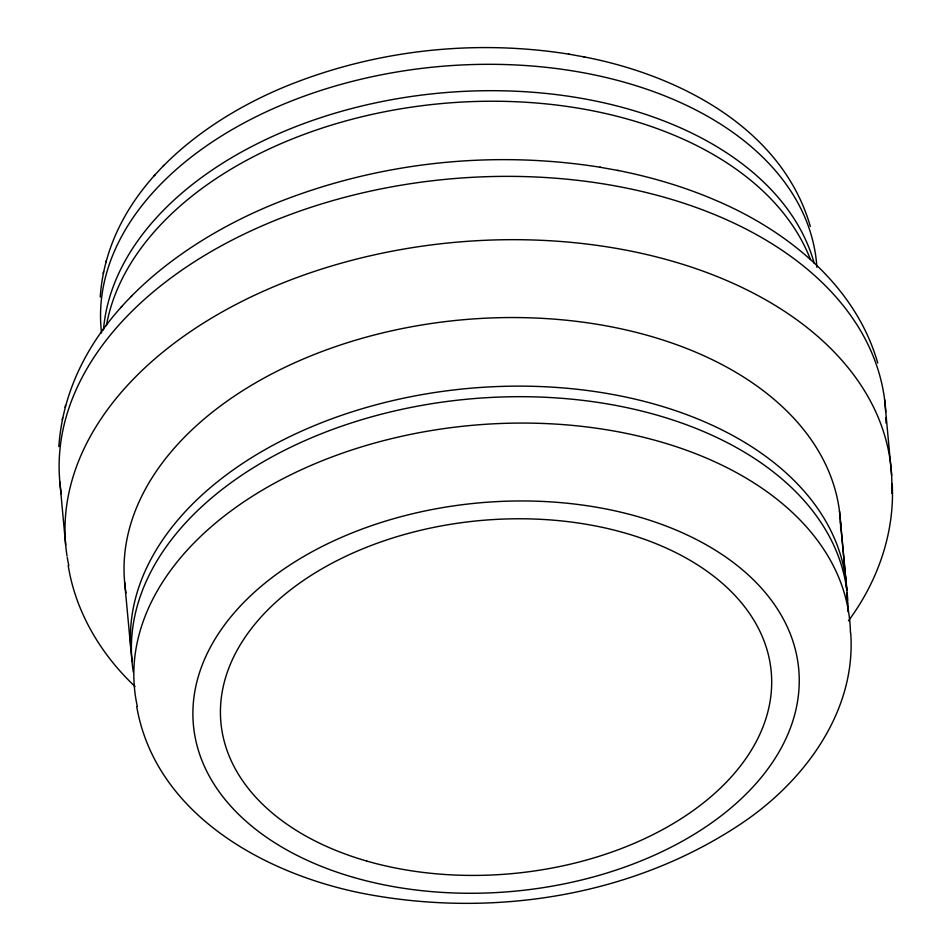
<?xml version="1.0" encoding="UTF-8"?>
<svg xmlns="http://www.w3.org/2000/svg" width="951" height="951" viewBox="0 0 951 951"><rect width="100%" height="100%" fill="white"/><g stroke="black" fill="none" stroke-linecap="round" stroke-linejoin="round"><path stroke-width="1.43" d="M58.843 446.566C67.545 323.078 180.654 238.57 288.105 198.462L288.985 198.141C387.616 161.337 495.863 150.686 599.819 167.198L600.687 167.352M100.224 297.081C107.641 189.736 205.678 115.986 299.149 81.144L300.029 80.823C385.203 49.036 478.698 39.847 568.472 54.1L569.352 54.255M62.184 419.653L62.635 417.774M65.084 407.266L65.524 405.399M103.16 273.484L103.6 271.606M105.668 262.749L106.108 260.883M848.447 620.813C877.607 581.596 894.927 532.738 892.204 483.584M154.133 175.792L155.263 174.604M163.049 166.342L164.131 165.201M120.753 307.601L121.883 306.412M131.048 296.688L132.13 295.535M583.736 56.846L584.722 57.024C678.681 75.177 781.924 127.933 810.323 226.397M617.496 170.384L618.471 170.55C652.279 177.29 685.493 187.181 717.125 200.923C788.213 231.414 855.769 286.037 877.714 362.997M568.472 54.1L584.722 57.024M599.819 167.198L618.471 170.55M135.042 686.491C100.961 654.454 75.652 612.147 68.21 565.607M136.73 706.641C156.071 817.753 272.105 878.26 373.933 895.438L374.86 895.604C499.192 916.776 633.378 894.986 739.391 824.874C802.917 783.148 856.447 712.465 850.717 633.069M884.632 399.717L891.622 475.357M839.483 511.127L845.843 579.706M840.446 521.802L846.818 590.393A359.216 230.427 -5.3 0 0 463.684 388.876A359.216 230.427 -5.3 0 0 132.367 661.516M124.64 582.285L131 650.864M59.818 481.824L65.69 545.137M67.045 556.062A414.481 265.876 -5.3 0 1 464.504 241.53A414.481 265.876 -5.3 0 1 891.669 493.272M68.805 565.548A414.481 265.876 -5.3 0 1 67.259 557.417M137.313 706.367A359.216 230.427 -5.3 0 1 465.027 426.024A359.216 230.427 -5.3 0 1 850.432 632.688M101.567 333.04A359.216 230.427 -5.3 0 1 437.995 66.653A359.216 230.427 -5.3 0 1 816.873 267.219M885.963 417.548A414.481 265.876 -5.3 0 1 885.999 423.052M61.387 494.104A414.481 265.876 -5.3 0 1 443.689 179.525A414.481 265.876 -5.3 0 1 885.75 412.045M125.996 592.925A359.216 230.427 -5.3 0 1 463.565 319.702A359.216 230.427 -5.3 0 1 840.672 529.85M846.937 593.067A359.216 230.427 -5.3 0 1 847.008 601.127M847.864 602.28A359.216 230.427 -5.3 0 1 847.983 611.683M133.342 672.06A359.216 230.427 -5.3 0 1 464.659 399.432A359.216 230.427 -5.3 0 1 847.793 600.937M103.481 329.902A359.216 230.427 -5.3 0 1 439.398 93.127A359.216 230.427 -5.3 0 1 814.175 263.165M106.381 325.622A359.216 230.427 -5.3 0 1 440.372 103.671A359.216 230.427 -5.3 0 1 810.454 259.516M366.682 861.035A276.325 177.243 -5.3 0 0 771.523 675.888A276.325 177.243 -5.3 0 0 349.968 554.362A276.325 177.243 -5.3 0 0 366.682 861.035M353.748 877.452A303.951 194.979 -5.3 0 0 799.066 673.795A303.951 194.979 -5.3 0 0 335.37 540.109A303.951 194.979 -5.3 0 0 353.748 877.452"/></g></svg>
